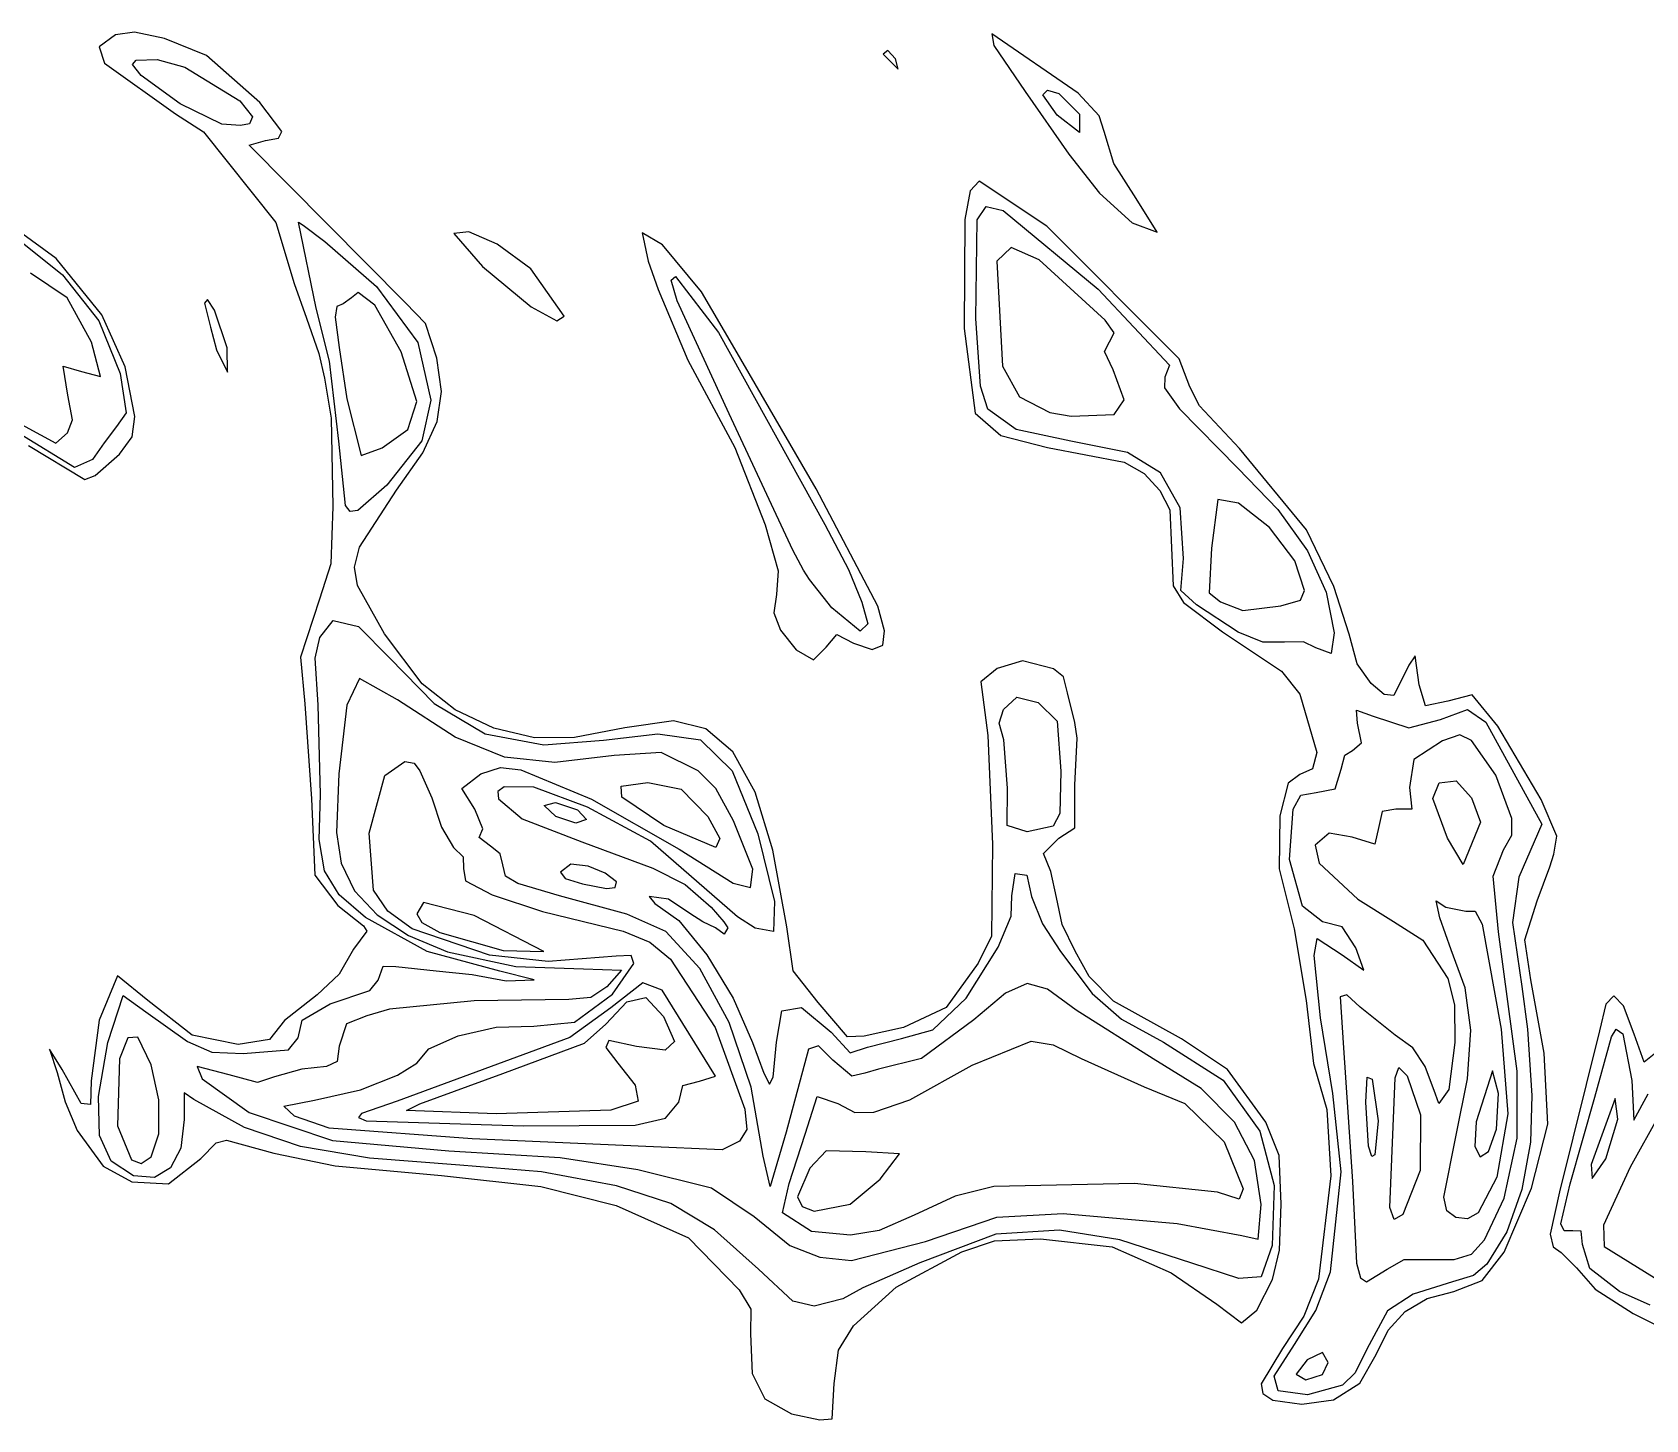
# Model space of a CAD drawing. Extents: x 7 to 148, y 2 to 114.
# Drawn here: x 65.19 to 98.59, y 85.45 to 114.17 of the extents above; entities that cross this region are included whole.
import ezdxf

# ---------------------------------------------------------------- set-up
doc = ezdxf.new("R2010")
doc.units = 0

msp = doc.modelspace()

# ---------------------------------------------------------------- linework, layer by layer
at = {"layer": 'Image'}
for p, q in [((66.915747, 114.109246), (66.576727, 113.865311)), ((67.303745, 114.165356), (66.915747, 114.109246)), ((67.929587, 114.038795), (67.303745, 114.165356)), ((68.795577, 113.684827), (67.929587, 114.038795)), ((86.840459, 112.903774), (85.053923, 114.130356)), ((85.053923, 114.130356), (85.095207, 113.889794)), ((85.095207, 113.889794), (85.746059, 112.940751)), ((66.576727, 113.865311), (66.685552, 113.525936)), ((67.265504, 113.49781), (67.343509, 113.588385)), ((67.343509, 113.588385), (67.772205, 113.604971)), ((67.772205, 113.604971), (68.348024, 113.440523)), ((69.898728, 112.71399), (68.795577, 113.684827)), ((82.8968, 113.785066), (82.803896, 113.713071)), ((82.803896, 113.713071), (83.117167, 113.399408)), ((83.061777, 113.615106), (82.8968, 113.785066)), ((83.117167, 113.399408), (83.061777, 113.615106)), ((83.061777, 113.615106), (83.061777, 113.615106)), ((66.685552, 113.525936), (68.156012, 112.478606)), ((67.444638, 113.273667), (67.265504, 113.49781)), ((68.253734, 112.682569), (67.444638, 113.273667)), ((68.348024, 113.440523), (69.490079, 112.745579)), ((85.746059, 112.940751), (86.649816, 111.646044)), ((86.105892, 112.870601), (86.207223, 112.970474)), ((86.207223, 112.970474), (86.439786, 112.900538)), ((86.439786, 112.900538), (86.869999, 112.473808)), ((87.274492, 112.436192), (86.840459, 112.903774)), ((69.11176, 112.265279), (68.253734, 112.682569)), ((69.490079, 112.745579), (69.748952, 112.413916)), ((70.355777, 112.114945), (69.898728, 112.71399)), ((86.408821, 112.452265), (86.105892, 112.870601)), ((68.156012, 112.478606), (68.73375, 112.1067)), ((69.497003, 112.234187), (69.11176, 112.265279)), ((69.11176, 112.265279), (69.11176, 112.265279)), ((69.687503, 112.267692), (69.497003, 112.234187)), ((69.748952, 112.413916), (69.687503, 112.267692)), ((86.869102, 112.089864), (86.408821, 112.452265)), ((86.408821, 112.452265), (86.408821, 112.452265)), ((86.869999, 112.473808), (86.869102, 112.089864)), ((87.37589, 112.115129), (87.274492, 112.436192)), ((68.73375, 112.1067), (70.2331, 110.231465)), ((69.680579, 111.832516), (70.019245, 111.929026)), ((70.019245, 111.929026), (70.286115, 111.974216)), ((70.286115, 111.974216), (70.355777, 112.114945)), ((87.57914, 111.447792), (87.37589, 112.115129)), ((72.914593, 108.565872), (69.680579, 111.832516)), ((86.649816, 111.646044), (87.278785, 110.834556)), ((88.040647, 110.725653), (87.57914, 111.447792)), ((84.788697, 111.08236), (84.606472, 110.881383)), ((86.190606, 110.151028), (84.788697, 111.08236)), ((84.606472, 110.881383), (84.492954, 110.29234)), ((84.746368, 110.282904), (84.939023, 110.559297)), ((84.939023, 110.559297), (85.285957, 110.477556)), ((87.278785, 110.834556), (87.960563, 110.222564)), ((88.476555, 110.029594), (88.040647, 110.725653)), ((65.68431, 109.482228), (64.665067, 110.228091)), ((70.2331, 110.231465), (70.613652, 108.965696)), ((71.06429, 108.457697), (70.700478, 110.235695)), ((70.700478, 110.235695), (70.795354, 110.170664)), ((84.492954, 110.29234), (84.480463, 108.033386)), ((84.719572, 108.244406), (84.746368, 110.282904)), ((85.285957, 110.477556), (87.254362, 108.848369)), ((87.960563, 110.222564), (88.476555, 110.029594)), ((70.795354, 110.170664), (71.24691, 109.835043)), ((74.226483, 110.037793), (73.913907, 110.00439)), ((73.913907, 110.00439), (74.512285, 109.314983)), ((74.813737, 109.782841), (74.226483, 110.037793)), ((78.238156, 109.765921), (77.815196, 110.014077)), ((77.815196, 110.014077), (77.939484, 109.431362)), ((88.932482, 107.405659), (86.190606, 110.151028)), ((88.476555, 110.029594), (88.476555, 110.029594)), ((65.01801, 109.785791), (65.813651, 109.143087)), ((71.24691, 109.835043), (72.317281, 108.905241)), ((75.509096, 109.269574), (74.813737, 109.782841)), ((79.041721, 108.795063), (78.238156, 109.765921)), ((85.450848, 109.710327), (85.157356, 109.431362)), ((86.033205, 109.456214), (85.450848, 109.710327)), ((66.631501, 108.320545), (65.68431, 109.482228)), ((74.512285, 109.314983), (75.515848, 108.481735)), ((76.199904, 108.289116), (75.509096, 109.269574)), ((77.939484, 109.431362), (78.146843, 108.845339)), ((85.157356, 109.431362), (85.27205, 107.252916)), ((87.400536, 108.210145), (86.033205, 109.456214)), ((65.909846, 108.667725), (65.154585, 109.180462)), ((65.813651, 109.143087), (66.566512, 108.191775)), ((70.613652, 108.965696), (70.868567, 108.248186)), ((72.317281, 108.905241), (73.172761, 107.744411)), ((78.411894, 109.036846), (78.507068, 109.11454)), ((78.537611, 108.607458), (78.411894, 109.036846)), ((78.507068, 109.11454), (79.392058, 107.954135)), ((66.415627, 107.755152), (65.909846, 108.667725)), ((68.818634, 108.637327), (68.751887, 108.560811)), ((68.751887, 108.560811), (68.876247, 108.063638)), ((68.965274, 108.416951), (68.818634, 108.637327)), ((71.797243, 108.669363), (71.62791, 108.542363)), ((71.934173, 108.783192), (71.797243, 108.669363)), ((72.284515, 108.521197), (71.934173, 108.783192)), ((73.329285, 108.138301), (72.914593, 108.565872)), ((78.146843, 108.845339), (78.763237, 107.379064)), ((79.617721, 106.268174), (78.537611, 108.607458)), ((79.73623, 107.611031), (79.041721, 108.795063)), ((87.254362, 108.848369), (88.730555, 107.27717)), ((67.114376, 107.239717), (66.631501, 108.320545)), ((69.221072, 107.633387), (68.965274, 108.416951)), ((70.868567, 108.248186), (71.11991, 107.517694)), ((71.345186, 107.361065), (71.06429, 108.457697)), ((71.493025, 108.48706), (71.460646, 108.267197)), ((71.460646, 108.267197), (71.543034, 107.644241)), ((71.62791, 108.542363), (71.493025, 108.48706)), ((72.827381, 107.549412), (72.284515, 108.521197)), ((75.515848, 108.481735), (76.047197, 108.191576)), ((76.047197, 108.191576), (76.199904, 108.289116)), ((76.199904, 108.289116), (76.199904, 108.289116)), ((84.816465, 106.840357), (84.719572, 108.244406)), ((66.566512, 108.191775), (67.008801, 107.101206)), ((68.876247, 108.063638), (69.003246, 107.595125)), ((73.563829, 107.41929), (73.329285, 108.138301)), ((79.392058, 107.954135), (81.596551, 103.980204)), ((84.480463, 108.033386), (84.705721, 106.284535)), ((87.583416, 107.944304), (87.400536, 108.210145)), ((87.486078, 107.761799), (87.583416, 107.944304)), ((66.601177, 107.043405), (66.415627, 107.755152)), ((69.003246, 107.595125), (69.23201, 107.134242)), ((69.221083, 107.633387), (69.221072, 107.633387)), ((69.23201, 107.134242), (69.221083, 107.633387)), ((71.543034, 107.644241), (71.704626, 106.581171)), ((73.151776, 106.526786), (72.827381, 107.549412)), ((73.172761, 107.744411), (73.441224, 106.552699)), ((81.418124, 104.717726), (79.73623, 107.611031)), ((87.388344, 107.560699), (87.486078, 107.761799)), ((87.567255, 107.179733), (87.388344, 107.560699)), ((65.924318, 106.654069), (65.827287, 107.257291)), ((65.827287, 107.257291), (66.20925, 107.145365)), ((67.309915, 106.217317), (67.114376, 107.239717)), ((71.11991, 107.517694), (71.236179, 107.007538)), ((71.534827, 105.703536), (71.345186, 107.361065)), ((73.659918, 106.732035), (73.563829, 107.41929)), ((78.763237, 107.379064), (79.733128, 105.571566)), ((85.27205, 107.252916), (85.625627, 106.621606)), ((88.730555, 107.27717), (88.632342, 107.028136)), ((89.153888, 106.830566), (88.932482, 107.405659)), ((66.20925, 107.145365), (66.601177, 107.043405)), ((67.008801, 107.101206), (67.134685, 106.291049)), ((71.236179, 107.007538), (71.378727, 106.181914)), ((87.794771, 106.55753), (87.567255, 107.179733)), ((88.632342, 107.028136), (88.624635, 106.809226)), ((66.02061, 106.145072), (65.924318, 106.654069)), ((71.704626, 106.581171), (72.001332, 105.409769)), ((73.441224, 106.552699), (73.256519, 105.710874)), ((73.571948, 106.109593), (73.659918, 106.732035)), ((84.972111, 106.363379), (84.816465, 106.840357)), ((85.625627, 106.621606), (86.252238, 106.297238)), ((87.582045, 106.254271), (87.794771, 106.55753)), ((88.624635, 106.809226), (88.935813, 106.373119)), ((89.349691, 106.432119), (89.153888, 106.830566)), ((67.134685, 106.291049), (66.936758, 106.005348)), ((67.256923, 105.793092), (67.309915, 106.217317)), ((72.963449, 105.946132), (73.151776, 106.526786)), ((80.934384, 103.447976), (79.617721, 106.268174)), ((84.705721, 106.284535), (85.240863, 105.818248)), ((85.555731, 105.943856), (84.972111, 106.363379)), ((86.252238, 106.297238), (86.698547, 106.218216)), ((86.698547, 106.218216), (87.582034, 106.25427)), ((87.582034, 106.25427), (87.582045, 106.254271)), ((88.935813, 106.373119), (90.144545, 105.14499)), ((90.176628, 105.55143), (89.349691, 106.432119)), ((64.727585, 106.182751), (65.678131, 105.665375)), ((65.678131, 105.665375), (65.922466, 105.87806)), ((65.922466, 105.878059), (66.02061, 106.145072)), ((65.922466, 105.87806), (65.922466, 105.878059)), ((66.936758, 106.005348), (66.675707, 105.667306)), ((71.378727, 106.181914), (71.411603, 104.351368)), ((72.432242, 105.567524), (72.963449, 105.946132)), ((73.271764, 105.45968), (73.571948, 106.109593)), ((86.69067, 105.703348), (85.555731, 105.943856)), ((66.062385, 105.155701), (64.942498, 105.851487)), ((65.11431, 105.612353), (66.278317, 104.907067)), ((66.675707, 105.667306), (66.435741, 105.323695)), ((66.992416, 105.432695), (67.256923, 105.793092)), ((71.674794, 104.370037), (71.534827, 105.703536)), ((72.001332, 105.409769), (72.432242, 105.567524)), ((72.432242, 105.567524), (72.432242, 105.567524)), ((73.256519, 105.710874), (72.529664, 104.795868)), ((79.733128, 105.571566), (80.360392, 103.973174)), ((85.240863, 105.818248), (86.206356, 105.570636)), ((86.206356, 105.570636), (87.794648, 105.265842)), ((87.862224, 105.46998), (86.69067, 105.703348)), ((91.566152, 103.868912), (90.176628, 105.55143)), ((66.435741, 105.323695), (66.062385, 105.155701)), ((66.489983, 104.994996), (66.992416, 105.432695)), ((72.731213, 104.690008), (73.271764, 105.45968)), ((87.794648, 105.265842), (88.205249, 105.033123)), ((88.542376, 105.047886), (87.862224, 105.46998)), ((66.278317, 104.907067), (66.489983, 104.994996)), ((66.489983, 104.994996), (66.489983, 104.994996)), ((88.205249, 105.033123), (88.530247, 104.681801)), ((88.954899, 104.326134), (88.542376, 105.047886)), ((90.144545, 105.14499), (90.973026, 104.292059)), ((72.529664, 104.795868), (71.925841, 104.267557)), ((71.961651, 103.510831), (72.731213, 104.690008)), ((82.69013, 102.288933), (81.418124, 104.717726)), ((88.530247, 104.681801), (88.738017, 104.283997)), ((71.411603, 104.351368), (71.370719, 103.166219)), ((71.76971, 104.246668), (71.674794, 104.370037)), ((71.674794, 104.370037), (71.674794, 104.370037)), ((71.925841, 104.267557), (71.76971, 104.246668)), ((88.738017, 104.283997), (88.772888, 103.495384)), ((89.018866, 103.272116), (88.954899, 104.326134)), ((89.730142, 104.495823), (89.602417, 103.489513)), ((90.156101, 104.42029), (89.730142, 104.495823)), ((90.80198, 103.916129), (90.156101, 104.42029)), ((90.973026, 104.292059), (91.586005, 103.4316)), ((80.360392, 103.973174), (80.627737, 103.019448)), ((81.596551, 103.980204), (82.083606, 103.048871)), ((91.323565, 103.22719), (90.80198, 103.916129)), ((92.135828, 102.69856), (91.566152, 103.868912)), ((71.863461, 103.098349), (71.961651, 103.510831)), ((81.157229, 103.035444), (80.934384, 103.447976)), ((88.772888, 103.495384), (88.806523, 102.709634)), ((88.962732, 102.616196), (89.018866, 103.272116)), ((89.602417, 103.489513), (89.553485, 102.561999)), ((91.522691, 102.611479), (91.323565, 103.22719)), ((91.586005, 103.4316), (91.976501, 102.57555)), ((71.370719, 103.166219), (71.136764, 102.433089)), ((71.919679, 102.714722), (71.863461, 103.098349)), ((80.627737, 103.019448), (80.594453, 102.531315)), ((81.279898, 102.837853), (81.157229, 103.035444)), ((82.083606, 103.048871), (82.364492, 102.369748)), ((72.479338, 101.715093), (71.919679, 102.714722)), ((81.743664, 102.255554), (81.279898, 102.837853)), ((88.806523, 102.709634), (89.02252, 102.366829)), ((89.291143, 102.314857), (88.962732, 102.616196)), ((89.553485, 102.561999), (89.788437, 102.377185)), ((91.445216, 102.413946), (91.522691, 102.611479)), ((91.976501, 102.57555), (92.137537, 101.735846)), ((92.451769, 101.707912), (92.135828, 102.69856)), ((71.136764, 102.433089), (70.744996, 101.235942)), ((80.594453, 102.531315), (80.541879, 102.150204)), ((82.327273, 101.769038), (81.743664, 102.255554)), ((81.743664, 102.255554), (81.743664, 102.255554)), ((82.364492, 102.369748), (82.488457, 101.922966)), ((82.831664, 101.779545), (82.69013, 102.288933)), ((89.02252, 102.366829), (89.826852, 101.755719)), ((90.148998, 101.752518), (89.291143, 102.314857)), ((89.788437, 102.377185), (90.247058, 102.202353)), ((90.247058, 102.202353), (91.03262, 102.293979)), ((91.03262, 102.293979), (91.445216, 102.413946)), ((91.03262, 102.293979), (91.03262, 102.293979)), ((71.145935, 101.643576), (71.419307, 101.993593)), ((71.419307, 101.993593), (71.940808, 101.871012)), ((71.940808, 101.871012), (72.582427, 101.219621)), ((80.541879, 102.150204), (80.676468, 101.790136)), ((82.488457, 101.922966), (82.327273, 101.769038)), ((71.043018, 101.215673), (71.145935, 101.643576)), ((73.264229, 100.684783), (72.479338, 101.715093)), ((80.676468, 101.790136), (81.000648, 101.38285)), ((81.624236, 101.439233), (81.841578, 101.70362)), ((81.841578, 101.70362), (82.190838, 101.525442)), ((82.793821, 101.479739), (82.831664, 101.779545)), ((89.826852, 101.755719), (91.047843, 100.941319)), ((90.661625, 101.546712), (90.148998, 101.752518)), ((91.112694, 101.54295), (90.661625, 101.546712)), ((91.504762, 101.552019), (91.112694, 101.54295)), ((91.761734, 101.425427), (91.504762, 101.552019)), ((92.137537, 101.735846), (92.074792, 101.310983)), ((92.613673, 101.094512), (92.451769, 101.707912)), ((70.744996, 101.235942), (70.830666, 100.270271)), ((71.110229, 100.245818), (71.043018, 101.215673)), ((72.582427, 101.219621), (73.507767, 100.274145)), ((81.000648, 101.38285), (81.364564, 101.179)), ((81.364564, 101.179), (81.624236, 101.439233)), ((81.624236, 101.439233), (81.624236, 101.439233)), ((82.190838, 101.525442), (82.57931, 101.393658)), ((82.57931, 101.393658), (82.793821, 101.479739)), ((92.074792, 101.310983), (91.761734, 101.425427)), ((91.761734, 101.425427), (91.761734, 101.425427)), ((93.816253, 101.261039), (93.683578, 101.070539)), ((93.901253, 100.662383), (93.816253, 101.261039)), ((85.163254, 100.995676), (84.82423, 100.721062)), ((85.690413, 101.159792), (85.163254, 100.995676)), ((86.328768, 100.994353), (85.690413, 101.159792)), ((86.534352, 100.8272), (86.328768, 100.994353)), ((91.047843, 100.941319), (91.426552, 100.470211)), ((92.908072, 100.68954), (92.613673, 101.094512)), ((93.683578, 101.070539), (93.371106, 100.439377)), ((71.961562, 100.792275), (71.702605, 100.239401)), ((72.753366, 100.350302), (71.961562, 100.792275)), ((73.943719, 100.143394), (73.264229, 100.684783)), ((84.82423, 100.721062), (84.971021, 99.610017)), ((86.62185, 100.498127), (86.534352, 100.8272)), ((93.172564, 100.461247), (92.908072, 100.68954)), ((94.02798, 100.228516), (93.901253, 100.662383)), ((70.830666, 100.270271), (70.97109, 98.299519)), ((71.158283, 98.389959), (71.110229, 100.245818)), ((71.702605, 100.239401), (71.538835, 98.816795)), ((73.942625, 99.580713), (72.753366, 100.350302)), ((73.507767, 100.274145), (74.563797, 99.648469)), ((85.296098, 100.149997), (85.572267, 100.403351)), ((85.572267, 100.403351), (86.010332, 100.292956)), ((86.010332, 100.292956), (86.403951, 99.911077)), ((86.770622, 99.878103), (86.62185, 100.498127)), ((91.426552, 100.470211), (91.77943, 99.258189)), ((93.371106, 100.439377), (93.172564, 100.461247)), ((94.491961, 100.321828), (94.02798, 100.228516)), ((94.994219, 100.457233), (94.491961, 100.321828)), ((95.525589, 99.801921), (94.994219, 100.457233)), ((74.74136, 99.760563), (73.943719, 100.143394)), ((78.464625, 99.912371), (77.459139, 99.773651)), ((79.131925, 99.752987), (78.464625, 99.912371)), ((85.201986, 99.870355), (85.296098, 100.149997)), ((85.298215, 99.522345), (85.201986, 99.870355)), ((86.403951, 99.911077), (86.48093, 98.875344)), ((86.819107, 99.557273), (86.770622, 99.878103)), ((92.622846, 99.87028), (92.599924, 100.137908)), ((92.599924, 100.137908), (92.943663, 100.015134)), ((92.702659, 99.458033), (92.622846, 99.87028)), ((92.943663, 100.015134), (93.686702, 99.77047)), ((93.686702, 99.77047), (94.342022, 99.94214)), ((94.342022, 99.94214), (94.901012, 100.147112)), ((94.901012, 100.147112), (95.279135, 99.885215)), ((95.279135, 99.885215), (96.435212, 97.779881)), ((74.968426, 99.162662), (73.942625, 99.580713)), ((74.563797, 99.648469), (75.776288, 99.418126)), ((75.58727, 99.561049), (74.74136, 99.760563)), ((76.41157, 99.569613), (75.58727, 99.561049)), ((77.459139, 99.773651), (76.41157, 99.569613)), ((77.016468, 99.516778), (78.140215, 99.64943)), ((78.140215, 99.64943), (79.023449, 99.520959)), ((79.690682, 99.272931), (79.131925, 99.752987)), ((84.971021, 99.610017), (85.068938, 97.364343)), ((86.769111, 98.587319), (86.819107, 99.557273)), ((94.742363, 99.626662), (94.379989, 99.500102)), ((94.985284, 99.505314), (94.742363, 99.626662)), ((96.422022, 98.290486), (95.525589, 99.801921)), ((75.776288, 99.418126), (77.016468, 99.516778)), ((77.235048, 99.200154), (76.007118, 99.050895)), ((78.21072, 99.263734), (77.235048, 99.200154)), ((78.97616, 98.88383), (78.21072, 99.263734)), ((79.023449, 99.520959), (79.679754, 98.883552)), ((80.151696, 98.44236), (79.690682, 99.272931)), ((85.379243, 98.522248), (85.298215, 99.522345)), ((91.77943, 99.258189), (91.691002, 98.923373)), ((92.281066, 98.913122), (92.357014, 99.206086)), ((92.357014, 99.206086), (92.519383, 99.298439)), ((92.519383, 99.298439), (92.702659, 99.458033)), ((94.379989, 99.500102), (93.78567, 99.11287)), ((95.484529, 98.793396), (94.985284, 99.505314)), ((72.488815, 98.784534), (72.90057, 99.072751)), ((72.90057, 99.072751), (73.097576, 99.039559)), ((73.097576, 99.039559), (73.215109, 98.878636)), ((73.215109, 98.878636), (73.461182, 98.323824)), ((74.478516, 98.820748), (74.879692, 98.949804)), ((74.879692, 98.949804), (75.304015, 98.899133)), ((76.007118, 99.050895), (74.968426, 99.162662)), ((75.304015, 98.899133), (76.766796, 98.298065)), ((79.339405, 98.513039), (78.97616, 98.88383)), ((79.679754, 98.883552), (80.212641, 97.579986)), ((86.48093, 98.875344), (86.459877, 97.999538)), ((91.691002, 98.923373), (91.426023, 98.805709)), ((92.162059, 98.507312), (92.281066, 98.913122)), ((93.78567, 99.11287), (93.698786, 98.535972)), ((71.538835, 98.816795), (71.484654, 97.6032)), ((72.166858, 97.592893), (72.488815, 98.784534)), ((74.08324, 98.517083), (74.478516, 98.820748)), ((74.955819, 98.549657), (74.826221, 98.455182)), ((75.570498, 98.543502), (74.955819, 98.549657)), ((76.682076, 98.127286), (75.570498, 98.543502)), ((77.380129, 98.56078), (77.929147, 98.636376)), ((77.396383, 98.337611), (77.380129, 98.56078)), ((77.929147, 98.636376), (78.619937, 98.501768)), ((86.769111, 97.69826), (86.769111, 98.587319)), ((91.189144, 98.623754), (91.017282, 97.952992)), ((91.426023, 98.805709), (91.189144, 98.623754)), ((93.698786, 98.535972), (93.745271, 98.085927)), ((94.178634, 98.307357), (94.312724, 98.633259)), ((94.312724, 98.633259), (94.661831, 98.677243)), ((94.661831, 98.677243), (94.980408, 98.318997)), ((95.816863, 97.893302), (95.484529, 98.793396)), ((70.97109, 98.299519), (71.039033, 96.719898)), ((71.127493, 97.459739), (71.158283, 98.389959)), ((73.461182, 98.323824), (73.659907, 97.716479)), ((74.349826, 98.084643), (74.08324, 98.517083)), ((74.826221, 98.455182), (74.84167, 98.304388)), ((74.84167, 98.304388), (75.332164, 97.887745)), ((75.784001, 98.160153), (76.024327, 98.228667)), ((76.024327, 98.228667), (76.477125, 98.070805)), ((76.766796, 98.298065), (78.583363, 97.259824)), ((78.265988, 97.753071), (77.396383, 98.337611)), ((78.619937, 98.501768), (79.172346, 97.933027)), ((79.707259, 97.843968), (79.339405, 98.513039)), ((80.523035, 97.241586), (80.151696, 98.44236)), ((85.372391, 97.752901), (85.379243, 98.522248)), ((91.293502, 98.086051), (91.448978, 98.376011)), ((91.448978, 98.376011), (91.766176, 98.43166)), ((91.766176, 98.43166), (92.162059, 98.507312)), ((94.48405, 97.488273), (94.178634, 98.307357)), ((94.980408, 98.318997), (95.165213, 97.817081)), ((96.748443, 97.527305), (96.422022, 98.290486)), ((74.519159, 97.683763), (74.349826, 98.084643)), ((75.332164, 97.887745), (76.567029, 97.411748)), ((76.030571, 97.938009), (75.784001, 98.160153)), ((76.442598, 97.796761), (76.030568, 97.938009)), ((76.030568, 97.938009), (76.030571, 97.938009)), ((76.663337, 97.87077), (76.442598, 97.796761)), ((76.477125, 98.070805), (76.663337, 97.87077)), ((77.986419, 97.427427), (76.682076, 98.127286)), ((79.172346, 97.933027), (79.421383, 97.480614)), ((86.459877, 97.999538), (86.320283, 97.737698)), ((91.017282, 97.952992), (91.003985, 96.852424)), ((91.213476, 97.044519), (91.293502, 98.086051)), ((93.129489, 98.039797), (93.064848, 97.726094)), ((93.418077, 98.085927), (93.129489, 98.039797)), ((93.745271, 98.085927), (93.418077, 98.085927)), ((95.813937, 97.5499), (95.816863, 97.893302)), ((71.484654, 97.6032), (71.586381, 96.966886)), ((72.252482, 96.411151), (72.166858, 97.592893)), ((73.659907, 97.716479), (73.911621, 97.296781)), ((74.438112, 97.50158), (74.519159, 97.683763)), ((79.337139, 97.296601), (78.265988, 97.753071)), ((78.265988, 97.753071), (78.265988, 97.753071)), ((80.10862, 96.849219), (79.707259, 97.843968)), ((80.212641, 97.579986), (80.557227, 96.174373)), ((85.782327, 97.619622), (85.372295, 97.752912)), ((85.372295, 97.752912), (85.372391, 97.752901)), ((86.320283, 97.737698), (85.782327, 97.619622)), ((86.437501, 97.488924), (86.769111, 97.69826)), ((92.037434, 97.591001), (91.744232, 97.342488)), ((92.515335, 97.511022), (92.037434, 97.591001)), ((93.064848, 97.726094), (92.980181, 97.365843)), ((95.165213, 97.817081), (94.81231, 96.943044)), ((95.641862, 97.246138), (95.813937, 97.5499)), ((96.435212, 97.779881), (95.959534, 96.682851)), ((96.689212, 97.154711), (96.748443, 97.527305)), ((71.240667, 96.811554), (71.127493, 97.459739)), ((73.911621, 97.296781), (74.107026, 97.098631)), ((74.675906, 97.324044), (74.438112, 97.50158)), ((74.876895, 97.16665), (74.675906, 97.324044)), ((76.567029, 97.411748), (78.0342, 96.866382)), ((79.785723, 95.861662), (77.986419, 97.427427)), ((78.583363, 97.259824), (79.700996, 96.554094)), ((79.421383, 97.480614), (79.337139, 97.296601)), ((80.812766, 95.650919), (80.523035, 97.241586)), ((85.068938, 97.364343), (85.04756, 95.457334)), ((86.124464, 97.171469), (86.437501, 97.488924)), ((91.744232, 97.342488), (91.831362, 96.967145)), ((92.980181, 97.365843), (92.515335, 97.511022)), ((94.81231, 96.943044), (94.48405, 97.488273)), ((94.48405, 97.488273), (94.48405, 97.488273)), ((95.428763, 96.702328), (95.641862, 97.246138)), ((71.586381, 96.966886), (71.860464, 96.400566)), ((74.107026, 97.098631), (74.113196, 96.859987)), ((74.113196, 96.859987), (74.15796, 96.60345)), ((74.929906, 96.936549), (74.876895, 97.16665)), ((74.987313, 96.703957), (74.929906, 96.936549)), ((76.338744, 96.947548), (76.124477, 96.785992)), ((76.698577, 96.910837), (76.338744, 96.947548)), ((77.045704, 96.760265), (76.698577, 96.910837)), ((78.0342, 96.866382), (78.70682, 96.531774)), ((86.274539, 96.797685), (86.124464, 97.171469)), ((91.481903, 96.081676), (91.213476, 97.044519)), ((91.831362, 96.967145), (92.627859, 96.222384)), ((96.343489, 96.193499), (96.604545, 96.896951)), ((96.604545, 96.896951), (96.689212, 97.154711)), ((71.039033, 96.719898), (71.512931, 96.096294)), ((71.544671, 96.317031), (71.240667, 96.811554)), ((74.15796, 96.60345), (74.706934, 96.315869)), ((75.239224, 96.551163), (74.987313, 96.703957)), ((76.107057, 96.294303), (75.239224, 96.551163)), ((76.124477, 96.785992), (76.221071, 96.655609)), ((76.221071, 96.655609), (76.580904, 96.540272)), ((76.580904, 96.540272), (77.073943, 96.444052)), ((77.284745, 96.583212), (77.045704, 96.760265)), ((77.256679, 96.468154), (77.284745, 96.583212)), ((77.284745, 96.583212), (77.284745, 96.583212)), ((78.70682, 96.531774), (79.242892, 96.062155)), ((79.700996, 96.554094), (80.057376, 96.467636)), ((80.057376, 96.467636), (80.10862, 96.849219)), ((85.46826, 96.296152), (85.537168, 96.758429)), ((85.537168, 96.758429), (85.7782, 96.71976)), ((85.7782, 96.71976), (85.874932, 96.279396)), ((86.391644, 96.260965), (86.274539, 96.797685)), ((91.003985, 96.852424), (91.308924, 95.611009)), ((95.542903, 95.545932), (95.428763, 96.702328)), ((95.959534, 96.682851), (95.828658, 95.74553)), ((72.086371, 95.847795), (71.544671, 96.317031)), ((71.860464, 96.400566), (72.329168, 95.897908)), ((72.552255, 95.977494), (72.252482, 96.411151)), ((74.706934, 96.315869), (75.75419, 95.967006)), ((77.497271, 95.91219), (76.107057, 96.294303)), ((77.073943, 96.444052), (77.256679, 96.468154)), ((78.362988, 96.226347), (77.958246, 96.279904)), ((77.958246, 96.279904), (78.075223, 96.137601)), ((78.801422, 95.92535), (78.362988, 96.226347)), ((85.452293, 95.87474), (85.46826, 96.296152)), ((85.874932, 96.279396), (86.104674, 95.715369)), ((86.507576, 95.700012), (86.391644, 96.260965)), ((92.627859, 96.222384), (93.367941, 95.761348)), ((94.328665, 95.83936), (94.24987, 96.190052)), ((94.24987, 96.190052), (94.453173, 96.056842)), ((96.08927, 95.385616), (96.343489, 96.193499)), ((71.512931, 96.096294), (72.047615, 95.673046)), ((72.329168, 95.897908), (72.97661, 95.472123)), ((73.052802, 95.60872), (72.552255, 95.977494)), ((73.286358, 96.153288), (73.151908, 95.925019)), ((73.151908, 95.925019), (73.255532, 95.739683)), ((74.33724, 95.886244), (73.286358, 96.153288)), ((75.776256, 95.14388), (74.33724, 95.886244)), ((75.75419, 95.967006), (77.423375, 95.564083)), ((78.306786, 95.553486), (77.497271, 95.91219)), ((78.075223, 96.137601), (78.574382, 95.78033)), ((79.073011, 95.757702), (78.801422, 95.92535)), ((79.242892, 96.062155), (79.508816, 95.757702)), ((80.151302, 95.621842), (79.785723, 95.861662)), ((80.557227, 96.174373), (80.532287, 95.55492)), ((85.184153, 95.232968), (85.452293, 95.87474)), ((91.899828, 95.757721), (91.481903, 96.081676)), ((94.453173, 96.056842), (94.867245, 95.976531)), ((94.867245, 95.976531), (95.059197, 95.974545)), ((95.059197, 95.974545), (95.202353, 95.707932)), ((72.115539, 95.564535), (71.839576, 95.187994)), ((72.047615, 95.673046), (72.115539, 95.564535)), ((73.361229, 95.141058), (72.086371, 95.847795)), ((74.656912, 95.065434), (73.052802, 95.60872)), ((73.255532, 95.739683), (73.624024, 95.532203)), ((73.624024, 95.532203), (74.939569, 95.162195)), ((77.423375, 95.564083), (77.970388, 95.334178)), ((79.007816, 94.791963), (78.306786, 95.553486)), ((78.574382, 95.78033), (79.154382, 95.072346)), ((79.332577, 95.630702), (79.073011, 95.757702)), ((79.512277, 95.503702), (79.332577, 95.630702)), ((79.508816, 95.757702), (79.586577, 95.630702)), ((79.586577, 95.630702), (79.512277, 95.503702)), ((80.532287, 95.55492), (80.151302, 95.621842)), ((80.940678, 94.739817), (80.812766, 95.650919)), ((86.104674, 95.715369), (86.476985, 95.138861)), ((86.77707, 95.146809), (86.507576, 95.700012)), ((91.308924, 95.611009), (91.561336, 94.129345)), ((92.302624, 95.652699), (91.899828, 95.757721)), ((92.589239, 95.219289), (92.302624, 95.652699)), ((93.367941, 95.761348), (93.973663, 95.373346)), ((94.563811, 95.178691), (94.328665, 95.83936)), ((95.202353, 95.707932), (95.595002, 93.531927)), ((95.925383, 92.663143), (95.542903, 95.545932)), ((95.828658, 95.74553), (96.025352, 94.421225)), ((71.839576, 95.187994), (71.543243, 94.672838)), ((72.97661, 95.472123), (73.786907, 95.136421)), ((77.970388, 95.334178), (78.402915, 94.985961)), ((84.519018, 94.175051), (85.184153, 95.232968)), ((85.04756, 95.457334), (84.772398, 94.898635)), ((91.726105, 95.059214), (91.787495, 95.410683)), ((91.787495, 95.410683), (92.307188, 95.071199)), ((92.753651, 94.757269), (92.589239, 95.219289)), ((93.973663, 95.373346), (94.492596, 94.585531)), ((96.210832, 94.554643), (96.08927, 95.385616)), ((74.86884, 94.73648), (73.361229, 95.141058)), ((73.786907, 95.136421), (75.1984, 94.834103)), ((75.868829, 94.935534), (74.656912, 95.065434)), ((74.939569, 95.162195), (75.776256, 95.14388)), ((75.776256, 95.14388), (75.776256, 95.14388)), ((77.279403, 95.046701), (75.868829, 94.935534)), ((77.197386, 94.259771), (77.639236, 94.895881)), ((77.585803, 95.060486), (77.279403, 95.046701)), ((77.639236, 94.895881), (77.585803, 95.060486)), ((78.402915, 94.985961), (79.324319, 93.572704)), ((79.154382, 95.072346), (79.700074, 94.177599)), ((84.772398, 94.898635), (84.109615, 93.981615)), ((86.476985, 95.138861), (87.132976, 94.27115)), ((87.06867, 94.622413), (86.77707, 95.146809)), ((91.857548, 93.768048), (91.726105, 95.059214)), ((92.307188, 95.071199), (92.753651, 94.757269)), ((94.854246, 94.391235), (94.563811, 95.178691)), ((66.95589, 94.637817), (66.576316, 93.721088)), ((67.582102, 94.127725), (66.95589, 94.637817)), ((71.543243, 94.672838), (71.090748, 94.248507)), ((72.178253, 94.335338), (72.350028, 94.550939)), ((72.350028, 94.550939), (72.454579, 94.839274)), ((72.454579, 94.839274), (72.71393, 94.834225)), ((72.71393, 94.834225), (73.552751, 94.741714)), ((73.552751, 94.741714), (74.29915, 94.667123)), ((74.29915, 94.667123), (75.002725, 94.534419)), ((75.576033, 94.554389), (74.86884, 94.73648)), ((75.002725, 94.534419), (75.576033, 94.554389)), ((75.1984, 94.834103), (76.60207, 94.780041)), ((76.60207, 94.780041), (77.385236, 94.755594)), ((77.385236, 94.755594), (77.082728, 94.408982)), ((79.615822, 93.67323), (79.007816, 94.791963)), ((81.460023, 94.084588), (80.940678, 94.739817)), ((87.570558, 94.114251), (87.06867, 94.622413)), ((94.492596, 94.585531), (94.633296, 94.039208)), ((96.483729, 93.036858), (96.210832, 94.554643)), ((66.75699, 93.256599), (67.070579, 94.233715)), ((67.070579, 94.233715), (67.543653, 93.893315)), ((71.090748, 94.248507), (70.41214, 93.711258)), ((71.35606, 94.05739), (72.178253, 94.335338)), ((76.749761, 94.18966), (76.299562, 94.148487)), ((76.416111, 93.679117), (77.197386, 94.259771)), ((77.082728, 94.408982), (76.749761, 94.18966)), ((77.826708, 94.493262), (77.166569, 93.97667)), ((77.498723, 94.099233), (77.888811, 94.192786)), ((78.230872, 94.340963), (77.826708, 94.493262)), ((77.888811, 94.192786), (78.256768, 93.798244)), ((79.332567, 92.561746), (78.230872, 94.340963)), ((85.335045, 94.277459), (84.679977, 93.729403)), ((85.782717, 94.481792), (85.335045, 94.277459)), ((86.208275, 94.359895), (85.782717, 94.481792)), ((86.797003, 93.929259), (86.208275, 94.359895)), ((87.132976, 94.27115), (87.737355, 93.741948)), ((92.402948, 94.242389), (92.2622, 94.206255)), ((92.2622, 94.206255), (92.329355, 93.150292)), ((92.676845, 93.991616), (92.402948, 94.242389)), ((94.96678, 93.511529), (94.854246, 94.391235)), ((96.025352, 94.421225), (96.144168, 93.532226)), ((97.931681, 94.227172), (97.763049, 94.054658)), ((98.128674, 94.018663), (97.931681, 94.227172)), ((67.543653, 93.893315), (68.40223, 93.282946)), ((68.502261, 93.410756), (67.582102, 94.127725)), ((70.780019, 93.723408), (71.35606, 94.05739)), ((72.584613, 93.950817), (72.116618, 93.810376)), ((74.33724, 94.122426), (72.584613, 93.950817)), ((76.299562, 94.148487), (74.33724, 94.122426)), ((77.166569, 93.97667), (76.319903, 93.364731)), ((77.063622, 93.63704), (77.498723, 94.099233)), ((79.700074, 94.177599), (80.096304, 93.260039)), ((80.594136, 93.265023), (80.708808, 93.916753)), ((80.708808, 93.916753), (81.112718, 93.980689)), ((81.112718, 93.980689), (81.728194, 93.472978)), ((82.061878, 93.376516), (81.460023, 94.084588)), ((84.109615, 93.981615), (83.224823, 93.56746)), ((83.831438, 93.520005), (84.519018, 94.175051)), ((88.391889, 92.920502), (86.797003, 93.929259)), ((88.979911, 93.332206), (87.570558, 94.114251)), ((91.561336, 94.129345), (91.70885, 92.821484)), ((93.403908, 93.41201), (92.676845, 93.991616)), ((94.633296, 94.039208), (94.637103, 93.259933)), ((97.763049, 94.054658), (97.629402, 93.500468)), ((98.347403, 93.429782), (98.128674, 94.018663)), ((66.576316, 93.721088), (66.41009, 92.466866)), ((70.41214, 93.711258), (70.099297, 93.323549)), ((70.696588, 93.357008), (70.780019, 93.723408)), ((71.692161, 93.646956), (71.543243, 93.181161)), ((72.116618, 93.810376), (71.692161, 93.646956)), ((74.007812, 93.398414), (74.794733, 93.573036)), ((74.794733, 93.573036), (75.569445, 93.594598)), ((75.569445, 93.594598), (76.416111, 93.679117)), ((76.623237, 93.247841), (77.063622, 93.63704)), ((78.256768, 93.798244), (78.485901, 93.279483)), ((79.324319, 93.572704), (79.937747, 91.876431)), ((80.071997, 92.333163), (79.615822, 93.67323)), ((83.224823, 93.56746), (82.410643, 93.393238)), ((83.183789, 93.342477), (83.831438, 93.520005)), ((84.679977, 93.729403), (83.599697, 92.930887)), ((87.737355, 93.741948), (88.604841, 93.264812)), ((92.11051, 92.203418), (91.857548, 93.768048)), ((95.595002, 93.531927), (95.737617, 91.78572)), ((96.144168, 93.532226), (96.22867, 92.159392)), ((97.880631, 93.379593), (97.976343, 93.53252)), ((97.976343, 93.53252), (98.111591, 93.440286)), ((66.562811, 92.140816), (66.75699, 93.256599)), ((67.166166, 93.35759), (66.99849, 92.923677)), ((67.372113, 93.366927), (67.166166, 93.35759)), ((67.65267, 92.798477), (67.372113, 93.366927)), ((68.40223, 93.282946), (68.906112, 93.057568)), ((69.449971, 93.217716), (68.502261, 93.410756)), ((70.099297, 93.323549), (69.449971, 93.217716)), ((70.492098, 93.108191), (70.696588, 93.357008)), ((76.319903, 93.364731), (72.743482, 92.041547)), ((73.397324, 93.130475), (74.007812, 93.398414)), ((74.929906, 92.618904), (76.623237, 93.247841)), ((77.127103, 93.302382), (77.061283, 93.157815)), ((77.69533, 93.175356), (77.127103, 93.302382)), ((78.485901, 93.279483), (78.290534, 93.096944)), ((80.096304, 93.260039), (80.333466, 92.625039)), ((80.52333, 92.540373), (80.594136, 93.265023)), ((81.46587, 93.191556), (81.257004, 93.123047)), ((81.763592, 92.892332), (81.46587, 93.191556)), ((81.728194, 93.472978), (82.117874, 93.048372)), ((82.410643, 93.393238), (82.061878, 93.376516)), ((82.476067, 93.16495), (83.183789, 93.342477)), ((84.644809, 92.787147), (85.866542, 93.287363)), ((85.866542, 93.287363), (86.32231, 93.210787)), ((86.32231, 93.210787), (86.901635, 92.930876)), ((88.604841, 93.264812), (89.838194, 92.476499)), ((89.933064, 92.698863), (88.979911, 93.332206)), ((93.767465, 93.147939), (93.403908, 93.41201)), ((94.637103, 93.259933), (94.516329, 92.289026)), ((94.902286, 92.50534), (94.96678, 93.511529)), ((97.629402, 93.500468), (96.804879, 90.166841)), ((97.533652, 92.127793), (97.880631, 93.379593)), ((98.111591, 93.440286), (98.297659, 92.474076)), ((98.555776, 92.851361), (98.347403, 93.429782)), ((65.811934, 92.699826), (65.544359, 93.123831)), ((65.544359, 93.123831), (65.703111, 92.636972)), ((66.99849, 92.923677), (66.951516, 91.53718)), ((68.906112, 93.057568), (69.552507, 93.030677)), ((69.552507, 93.030677), (70.492098, 93.108191)), ((71.503691, 92.862285), (71.27866, 92.762628)), ((71.543243, 93.181161), (71.503691, 92.862285)), ((73.151908, 92.828961), (73.397324, 93.130475)), ((77.061283, 93.157815), (77.308128, 92.83139)), ((78.290534, 93.096944), (77.69533, 93.175356)), ((81.257004, 93.123047), (80.793914, 91.404097)), ((82.156944, 92.564834), (81.763592, 92.892332)), ((82.117874, 93.048372), (82.476067, 93.16495)), ((83.599697, 92.930887), (82.708857, 92.709716)), ((86.901635, 92.930876), (88.203651, 92.339213)), ((89.385842, 92.306014), (88.391889, 92.920502)), ((92.329355, 93.150292), (92.515378, 90.38127)), ((94.021024, 92.764834), (93.767465, 93.147939)), ((96.565474, 91.567358), (96.483729, 93.036858)), ((98.801229, 93.041861), (98.555776, 92.851361)), ((65.703111, 92.636972), (65.870584, 92.032638)), ((66.201775, 91.997319), (65.811934, 92.699826)), ((67.806674, 92.069801), (67.65267, 92.798477)), ((69.263683, 92.591839), (68.602115, 92.760135)), ((68.602115, 92.760135), (68.706972, 92.50984)), ((69.850354, 92.433874), (69.263683, 92.591839)), ((70.205009, 92.548763), (69.850354, 92.433874)), ((70.767287, 92.709711), (70.205009, 92.548763)), ((71.27866, 92.762628), (70.767287, 92.709711)), ((71.986446, 92.279859), (72.749742, 92.582725)), ((72.749742, 92.582725), (73.151908, 92.828961)), ((73.214606, 91.98737), (74.929906, 92.618904)), ((77.308128, 92.83139), (77.673437, 92.374342)), ((79.002957, 92.455717), (79.332567, 92.561746)), ((80.333466, 92.625039), (80.452641, 92.39363)), ((80.452641, 92.39363), (80.52333, 92.540373)), ((82.422896, 92.62505), (82.156944, 92.564834)), ((82.708857, 92.709716), (82.422896, 92.62505)), ((83.358501, 92.073103), (84.644809, 92.787147)), ((90.721706, 91.60731), (89.933064, 92.698863)), ((91.70885, 92.821484), (91.98586, 91.87011)), ((92.797241, 92.021801), (92.819317, 92.538162)), ((92.819317, 92.538162), (92.92424, 92.503035)), ((93.294006, 89.845164), (93.398635, 92.528091)), ((93.398635, 92.528091), (93.479211, 92.740017)), ((93.479211, 92.740017), (93.650859, 92.568368)), ((93.650859, 92.568368), (93.925305, 91.764412)), ((94.233881, 92.189975), (94.021024, 92.764834)), ((95.413395, 92.670979), (95.081745, 91.61538)), ((95.541562, 92.200213), (95.413395, 92.670979)), ((95.928263, 91.277941), (95.925383, 92.663143)), ((66.41009, 92.466866), (66.395761, 91.974361)), ((68.537345, 92.082657), (68.332073, 92.217156)), ((68.332073, 92.217156), (68.336333, 91.66341)), ((68.706972, 92.50984), (69.682734, 91.810026)), ((71.031275, 92.062782), (71.986446, 92.279859)), ((77.673437, 92.374342), (77.732647, 92.046534)), ((78.570568, 92.024216), (78.659791, 92.366676)), ((78.659791, 92.366676), (79.002957, 92.455717)), ((80.317532, 90.907636), (80.071997, 92.333163)), ((88.203651, 92.339213), (89.050317, 91.998033)), ((90.079478, 91.612811), (89.385842, 92.306014)), ((89.838194, 92.476499), (90.600188, 91.42592)), ((92.28655, 90.581035), (92.11051, 92.203418)), ((92.92424, 92.503035), (93.048549, 91.640201)), ((94.306165, 91.997586), (94.233881, 92.189975)), ((94.516329, 92.289026), (94.306165, 91.997586)), ((94.661633, 91.338436), (94.902286, 92.50534)), ((95.500734, 91.461935), (95.541562, 92.200213)), ((98.297659, 92.474076), (98.340209, 91.651384)), ((98.340209, 91.651384), (98.640426, 92.194941)), ((65.870584, 92.032638), (66.122345, 91.43904)), ((66.395761, 91.974361), (66.201775, 91.997319)), ((66.581428, 91.334211), (66.562811, 92.140816)), ((67.812836, 91.37069), (67.806674, 92.069801)), ((69.585403, 91.501744), (68.537345, 92.082657)), ((70.394805, 91.938917), (71.031275, 92.062782)), ((70.618293, 91.737587), (70.394805, 91.938917)), ((72.743482, 92.041547), (72.005947, 91.790718)), ((72.934444, 91.853671), (73.214606, 91.98737)), ((74.789777, 91.780268), (72.934444, 91.853674)), ((72.934444, 91.853674), (72.934444, 91.853671)), ((77.167331, 91.861532), (74.789777, 91.780268)), ((77.732647, 92.046534), (77.167331, 91.861532)), ((78.295401, 91.692789), (78.570568, 92.024216)), ((79.937747, 91.876431), (79.979128, 91.460562)), ((81.186415, 91.359891), (81.437118, 92.138807)), ((81.437118, 92.138807), (81.865065, 91.995247)), ((81.865065, 91.995247), (82.215084, 91.810732)), ((82.613372, 91.817805), (83.358501, 92.073103)), ((89.050317, 91.998033), (89.861843, 91.206588)), ((91.98586, 91.87011), (92.069399, 90.500956)), ((92.847191, 91.113011), (92.797241, 92.021801)), ((96.22867, 92.159392), (96.203381, 91.195664)), ((97.025452, 90.331753), (97.533652, 92.127793)), ((97.953704, 92.101104), (97.458201, 90.736835)), ((98.011392, 91.674618), (97.953704, 92.101104)), ((66.951516, 91.53718), (67.242278, 90.828679)), ((68.336333, 91.66341), (68.264948, 91.068667)), ((69.682734, 91.810026), (71.402131, 91.228253)), ((71.333937, 91.48583), (70.618293, 91.737587)), ((72.005947, 91.790718), (71.941562, 91.70483)), ((71.941562, 91.70483), (72.103093, 91.640852)), ((72.103093, 91.640852), (75.353238, 91.537418)), ((75.353238, 91.537418), (77.672413, 91.551224)), ((77.672413, 91.551224), (78.295401, 91.692789)), ((78.295401, 91.692789), (78.295401, 91.692789)), ((82.215084, 91.810732), (82.613372, 91.817805)), ((90.488456, 90.819785), (90.079478, 91.612811)), ((91.001089, 90.920324), (90.721706, 91.60731)), ((93.048549, 91.640201), (92.983105, 90.932001)), ((93.925305, 91.764412), (93.916212, 90.613232)), ((95.081745, 91.61538), (95.051996, 91.105131)), ((95.737617, 91.78572), (95.509481, 90.47009)), ((96.22111, 90.245613), (96.565474, 91.567358)), ((97.765022, 90.850854), (98.011392, 91.674618)), ((98.877677, 91.780115), (98.268391, 90.677973)), ((66.122345, 91.43904), (66.655948, 90.701651)), ((66.819833, 90.800308), (66.581428, 91.334211)), ((67.649865, 90.890933), (67.812836, 91.37069)), ((68.680251, 90.855897), (68.999196, 91.180257)), ((68.999196, 91.180257), (69.212328, 91.240765)), ((69.212328, 91.240765), (70.188578, 90.971935)), ((70.739075, 91.109325), (69.585403, 91.501744)), ((74.294906, 91.262326), (71.333937, 91.48583)), ((71.402131, 91.228253), (73.81509, 91.013962)), ((77.893235, 91.109958), (74.294906, 91.262326)), ((79.831819, 91.218733), (79.473729, 91.040127)), ((79.979128, 91.460562), (79.831819, 91.218733)), ((80.793914, 91.404097), (80.465781, 90.279347)), ((80.85666, 90.339241), (81.186415, 91.359891)), ((89.861843, 91.206588), (90.252693, 90.23322)), ((90.600188, 91.42592), (90.897164, 90.300141)), ((94.410822, 90.056701), (94.661633, 91.338436)), ((95.334444, 91.001692), (95.500734, 91.461935)), ((95.500734, 91.461935), (95.500734, 91.461935)), ((95.658311, 90.034422), (95.928263, 91.277941)), ((96.203381, 91.195664), (96.021217, 90.220121)), ((67.44149, 90.754188), (67.649865, 90.890933)), ((67.649865, 90.890933), (67.649865, 90.890933)), ((68.011732, 90.331314), (68.680251, 90.855897)), ((68.264948, 91.068667), (68.053124, 90.662814)), ((70.188578, 90.971935), (71.46039, 90.70957)), ((72.167771, 90.863532), (70.739075, 91.109325)), ((74.040907, 90.722494), (72.167771, 90.863532)), ((73.81509, 91.013962), (76.118343, 90.880283)), ((76.118343, 90.880283), (77.723902, 90.631295)), ((77.893235, 91.10995), (77.893235, 91.109958)), ((79.473729, 91.040127), (77.893235, 91.10995)), ((80.465781, 90.279347), (80.317532, 90.907636)), ((81.625149, 91.016391), (81.283128, 90.658281)), ((82.444063, 90.996018), (81.625149, 91.016391)), ((83.142014, 90.953684), (82.444063, 90.996018)), ((82.742673, 90.432864), (83.142014, 90.953684)), ((91.042928, 89.91572), (91.001089, 90.920324)), ((92.918292, 90.896525), (92.847191, 91.113011)), ((92.847191, 91.113011), (92.847191, 91.113011)), ((92.983105, 90.932001), (92.918292, 90.896525)), ((95.051996, 91.105131), (95.160547, 90.891663)), ((95.160547, 90.891663), (95.334444, 91.001692)), ((97.481324, 90.443983), (97.765022, 90.850854)), ((97.765022, 90.850854), (97.765022, 90.850854)), ((66.655948, 90.701651), (67.247852, 90.37388)), ((67.285021, 90.502634), (66.819833, 90.800308)), ((67.242278, 90.828679), (67.44149, 90.754188)), ((68.053124, 90.662814), (67.720076, 90.467065)), ((71.46039, 90.70957), (73.659907, 90.509603)), ((75.734238, 90.580009), (74.040907, 90.722494)), ((77.28707, 90.292955), (75.734238, 90.580009)), ((77.723902, 90.631295), (79.24976, 90.253854)), ((81.283128, 90.658281), (81.03075, 90.068099)), ((90.628433, 89.905827), (90.488456, 90.819785)), ((92.061229, 88.512851), (92.28655, 90.581035)), ((93.916212, 90.613232), (93.560566, 89.700457)), ((97.458201, 90.736835), (97.481324, 90.443983)), ((98.268391, 90.677973), (97.713723, 89.47537)), ((67.247852, 90.37388), (68.011732, 90.331314)), ((67.720076, 90.467065), (67.285021, 90.502634)), ((73.659907, 90.509603), (75.716886, 90.27958)), ((75.716886, 90.27958), (77.279977, 89.884351)), ((78.40843, 89.926158), (77.28707, 90.292955)), ((79.24976, 90.253854), (80.133385, 89.658693)), ((80.719158, 89.734704), (80.85666, 90.339241)), ((82.120861, 89.912812), (82.742673, 90.432864)), ((85.092429, 90.280872), (84.295585, 90.076931)), ((88.005828, 90.33959), (85.092429, 90.280872)), ((89.727345, 90.159808), (88.005828, 90.33959)), ((90.252693, 90.23322), (90.173141, 90.014841)), ((90.897164, 90.300141), (90.854172, 89.059011)), ((92.069399, 90.500956), (91.814492, 88.363717)), ((92.515378, 90.38127), (92.601643, 88.694865)), ((95.509481, 90.47009), (95.118812, 89.735252)), ((95.655737, 88.923174), (96.22111, 90.245613)), ((96.021217, 90.220121), (95.711299, 89.342435)), ((96.832254, 89.507668), (97.025452, 90.331753)), ((77.279977, 89.884351), (78.7734, 89.214818)), ((79.314084, 89.382728), (78.40843, 89.926158)), ((81.03075, 90.068099), (81.124016, 89.866054)), ((81.124016, 89.866054), (81.378754, 89.766848)), ((81.378754, 89.766848), (82.120861, 89.912818)), ((82.120861, 89.912818), (82.120861, 89.912812)), ((84.295585, 90.076931), (83.447031, 89.686136)), ((90.173141, 90.014841), (89.727345, 90.159808)), ((90.568708, 89.185836), (90.628433, 89.905827)), ((91.009674, 88.963476), (91.042928, 89.91572)), ((93.379706, 89.595638), (93.294006, 89.845164)), ((93.294006, 89.845164), (93.294006, 89.845164)), ((94.471967, 89.77767), (94.410822, 90.056701)), ((95.25441, 89.173297), (95.658311, 90.034422)), ((96.804879, 90.166841), (96.613497, 89.295001)), ((80.133385, 89.658693), (80.873824, 89.059339)), ((81.322231, 89.345496), (80.719158, 89.734704)), ((83.447031, 89.686136), (82.719187, 89.367626)), ((83.678713, 89.143347), (85.154406, 89.644321)), ((85.154406, 89.644321), (86.529224, 89.71687)), ((86.529224, 89.71687), (88.892138, 89.512686)), ((88.892138, 89.512686), (90.230042, 89.262099)), ((93.560566, 89.700457), (93.379706, 89.595638)), ((94.657214, 89.638768), (94.471967, 89.77767)), ((94.657227, 89.638768), (94.657214, 89.638768)), ((94.901514, 89.611731), (94.657227, 89.638768)), ((95.118812, 89.735252), (94.901514, 89.611731)), ((78.7734, 89.214818), (79.823911, 88.139667)), ((80.219801, 88.565775), (79.314084, 89.382728)), ((82.126563, 89.269775), (81.322231, 89.345496)), ((81.322231, 89.345496), (81.322231, 89.345496)), ((82.719187, 89.367626), (82.126563, 89.269775)), ((85.133094, 89.29447), (83.565905, 88.695908)), ((85.106287, 89.155713), (86.063558, 89.193292)), ((86.455234, 89.376484), (85.133094, 89.29447)), ((86.063558, 89.193292), (87.545223, 89.033574)), ((87.704211, 89.177942), (86.455234, 89.376484)), ((89.196232, 88.691418), (87.704211, 89.177942)), ((90.230042, 89.262099), (90.568708, 89.185836)), ((95.711299, 89.342435), (95.302746, 88.672278)), ((96.613497, 89.295001), (96.674426, 89.029748)), ((96.900855, 89.363118), (96.832254, 89.507668)), ((97.081686, 89.360702), (96.900855, 89.363118)), ((97.251119, 89.352386), (97.081686, 89.360702)), ((97.281877, 89.080048), (97.251119, 89.352386)), ((97.713723, 89.47537), (97.728269, 89.038762)), ((80.873824, 89.059339), (81.492021, 88.817894)), ((82.145403, 88.75081), (83.678713, 89.143341)), ((83.07394, 88.192133), (84.431049, 88.927645)), ((83.678713, 89.143341), (83.678713, 89.143347)), ((84.431049, 88.927645), (85.106287, 89.155713)), ((87.545223, 89.033574), (88.764361, 88.490744)), ((90.854172, 89.059011), (90.625291, 88.411884)), ((90.862678, 88.356352), (91.009674, 88.963476)), ((94.625308, 88.769748), (94.979447, 88.880707)), ((94.979447, 88.880707), (95.25441, 89.173297)), ((95.202354, 88.331643), (95.655737, 88.923174)), ((96.674426, 89.029748), (96.838778, 88.914816)), ((96.838778, 88.914816), (97.152758, 88.595398)), ((97.43414, 88.58163), (97.281877, 89.080048)), ((97.728269, 89.038762), (98.763542, 88.396304)), ((80.219811, 88.565765), (80.219801, 88.565775)), ((80.9304, 87.902555), (80.219811, 88.565765)), ((81.492021, 88.817894), (82.145403, 88.75081)), ((83.565905, 88.695908), (82.380573, 88.179751)), ((90.163685, 88.375842), (89.196232, 88.691418)), ((91.761377, 87.712512), (92.061229, 88.512851)), ((92.601643, 88.694865), (92.682072, 88.387588)), ((92.805649, 88.306939), (93.237247, 88.565233)), ((93.237247, 88.565349), (93.588454, 88.767139)), ((93.237247, 88.565233), (93.237247, 88.565349)), ((93.588454, 88.767139), (93.920655, 88.768425)), ((93.920655, 88.768425), (94.625308, 88.769748)), ((95.302746, 88.672278), (95.020513, 88.438778)), ((97.152758, 88.595398), (97.538944, 88.156971)), ((98.043876, 88.103969), (97.43414, 88.58163)), ((82.380573, 88.179751), (81.966988, 87.956732)), ((82.188108, 87.397276), (83.07394, 88.192133)), ((88.764361, 88.490744), (89.711928, 87.84712)), ((90.625291, 88.411884), (90.163685, 88.375842)), ((90.539205, 87.722427), (90.862678, 88.356352)), ((91.814492, 88.363717), (91.514224, 87.595098)), ((92.682072, 88.387588), (92.805649, 88.306939)), ((94.590714, 88.304375), (93.771264, 88.052479)), ((95.020513, 88.438778), (94.590714, 88.304375)), ((94.6185, 88.109012), (95.202354, 88.331643)), ((79.823911, 88.139667), (80.066274, 87.73922)), ((81.372557, 87.799045), (80.9304, 87.902555)), ((81.966988, 87.956732), (81.372557, 87.799045)), ((89.711928, 87.84712), (90.218445, 87.46039)), ((93.771264, 88.052479), (93.242272, 87.702705)), ((93.606915, 87.692852), (94.063523, 87.962923)), ((94.063523, 87.962923), (94.6185, 88.109012)), ((97.538944, 88.156971), (98.325454, 87.647752)), ((98.680043, 87.824348), (98.043876, 88.103969)), ((98.043876, 88.103969), (98.043876, 88.103969)), ((80.066274, 87.73922), (80.059347, 87.227065)), ((90.218445, 87.46039), (90.539205, 87.722427)), ((91.514224, 87.595098), (91.07022, 86.924368)), ((91.320555, 87.008175), (91.761377, 87.712512)), ((93.242272, 87.702705), (92.818939, 86.91261)), ((93.254382, 87.303447), (93.606915, 87.692852)), ((98.325454, 87.647752), (98.992801, 87.322179)), ((80.059347, 87.227065), (80.089665, 86.409621)), ((81.877338, 86.890432), (82.188108, 87.397276)), ((93.01163, 86.799358), (93.254382, 87.303447)), ((81.789339, 86.198908), (81.877338, 86.890432)), ((91.07022, 86.924368), (90.624932, 86.198388)), ((90.893924, 86.350789), (91.320555, 87.008175)), ((91.898703, 86.841824), (91.579166, 86.689905)), ((92.017687, 86.637875), (91.898703, 86.841824)), ((92.818939, 86.91261), (92.57513, 86.419587)), ((91.579166, 86.689905), (91.355218, 86.395914)), ((91.898574, 86.386487), (92.017687, 86.637875)), ((92.668076, 86.208461), (93.01163, 86.799358)), ((80.089665, 86.409621), (80.356648, 85.886338)), ((81.745564, 85.470723), (81.789339, 86.198908)), ((90.624932, 86.198388), (90.66265, 85.993351)), ((90.977568, 86.046844), (90.893924, 86.350789)), ((91.355218, 86.395914), (91.550387, 86.277983)), ((91.550387, 86.277983), (91.898574, 86.386495)), ((91.898574, 86.386495), (91.898574, 86.386487)), ((92.12575, 85.863245), (92.668076, 86.208461)), ((92.57513, 86.419587), (92.311202, 86.168047)), ((80.356648, 85.886338), (80.909376, 85.574047)), ((90.66265, 85.993351), (90.8666, 85.855059)), ((90.8666, 85.855059), (91.471156, 85.775622)), ((91.586311, 85.964797), (90.977568, 86.046852)), ((90.977568, 86.046852), (90.977568, 86.046844)), ((91.471156, 85.775622), (92.125843, 85.863234)), ((92.311202, 86.168047), (91.586311, 85.964797)), ((92.125843, 85.863234), (92.12575, 85.863245)), ((80.909376, 85.574047), (81.491564, 85.452282)), ((81.491564, 85.452282), (81.745564, 85.470723))]:
    msp.add_line(p, q, dxfattribs=at)

doc.saveas('drawing.dxf')
